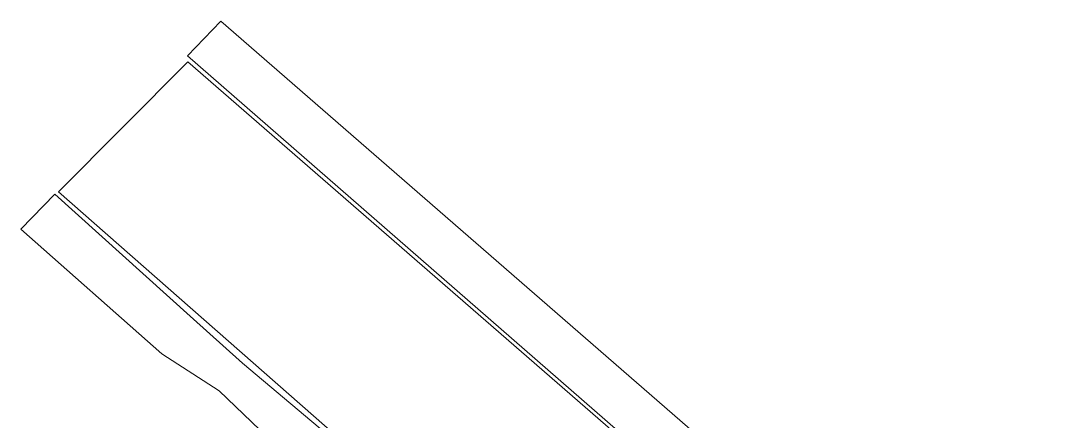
# Model space of a CAD drawing. Header units: metres. Extents: x 7511866 to 7512109, y 4692276 to 4692509.
# Drawn here: x 7511978.44 to 7512009.36, y 4692361.01 to 4692372.81 of the extents above; entities that cross this region are included whole.
import ezdxf

# ---------------------------------------------------------------- set-up
doc = ezdxf.new("R2010")
doc.units = ezdxf.units.M
doc.layers.add('Asfallt', color=97, linetype='Continuous', lineweight=0)
doc.layers.add('trotuar', color=155, linetype='Continuous', lineweight=0)

msp = doc.modelspace()

# ---------------------------------------------------------------- linework, layer by layer
at = {"layer": 'Asfallt'}
msp.add_polyline3d([(7512032.133, 4692338.989, 620.799), (7512022.821, 4692342.556, 620.734), (7512016.031, 4692345.7, 620.719), (7512013.894, 4692346.303, 620.685), (7512011.493, 4692347.938, 620.717), (7512009.538, 4692349.372, 620.639), (7512000.086, 4692357.084, 620.646), (7511983.357, 4692371.604, 620.635), (7511979.545, 4692367.785, 620.538), (7511993.109, 4692355.881, 620.486), (7512002.953, 4692347.506, 620.551), (7512007.926, 4692343.747, 620.612), (7512015.974, 4692339.477, 620.697), (7512019.795, 4692337.693, 620.722), (7512029.736, 4692333.842, 620.707), (7512032.133, 4692338.989, 620.799)], dxfattribs=at)
at = {"layer": 'trotuar'}
msp.add_polyline3d([(7512032.228, 4692339.072, 620.891), (7512023.121, 4692342.523, 620.854), (7512014.394, 4692346.525, 620.812), (7512013.075, 4692347.258, 620.804), (7512009.657, 4692349.561, 620.774), (7512000.141, 4692357.166, 620.72), (7511983.346, 4692371.786, 620.769), (7511984.329, 4692372.808, 620.789), (7512001.076, 4692358.261, 620.755), (7512011.217, 4692350.231, 620.873), (7512012.83, 4692349.111, 620.874), (7512015.201, 4692347.835, 620.873), (7512023.724, 4692343.88, 620.958), (7512032.862, 4692340.402, 620.979)], close=True, dxfattribs=at)
msp.add_polyline3d([(7512029.694, 4692333.746, 620.824), (7512029.266, 4692332.511, 620.859), (7512018.913, 4692336.479, 620.53), (7512015.043, 4692338.223, 620.586), (7512007.119, 4692342.389, 620.714), (7512002.147, 4692346.142, 620.702), (7511989.307, 4692357.115, 620.517), (7511984.282, 4692361.934, 620.43), (7511982.587, 4692363.023, 620.663), (7511978.442, 4692366.69, 620.705), (7511979.442, 4692367.719, 620.678), (7511983.424, 4692364.13, 620.637), (7511984.966, 4692362.746, 620.509), (7511989.669, 4692358.793, 620.577), (7512002.925, 4692347.45, 620.649), (7512007.882, 4692343.688, 620.67), (7512015.952, 4692339.36, 620.735), (7512019.798, 4692337.62, 620.748), (7512029.694, 4692333.746, 620.824)], dxfattribs=at)

doc.saveas('drawing.dxf')
